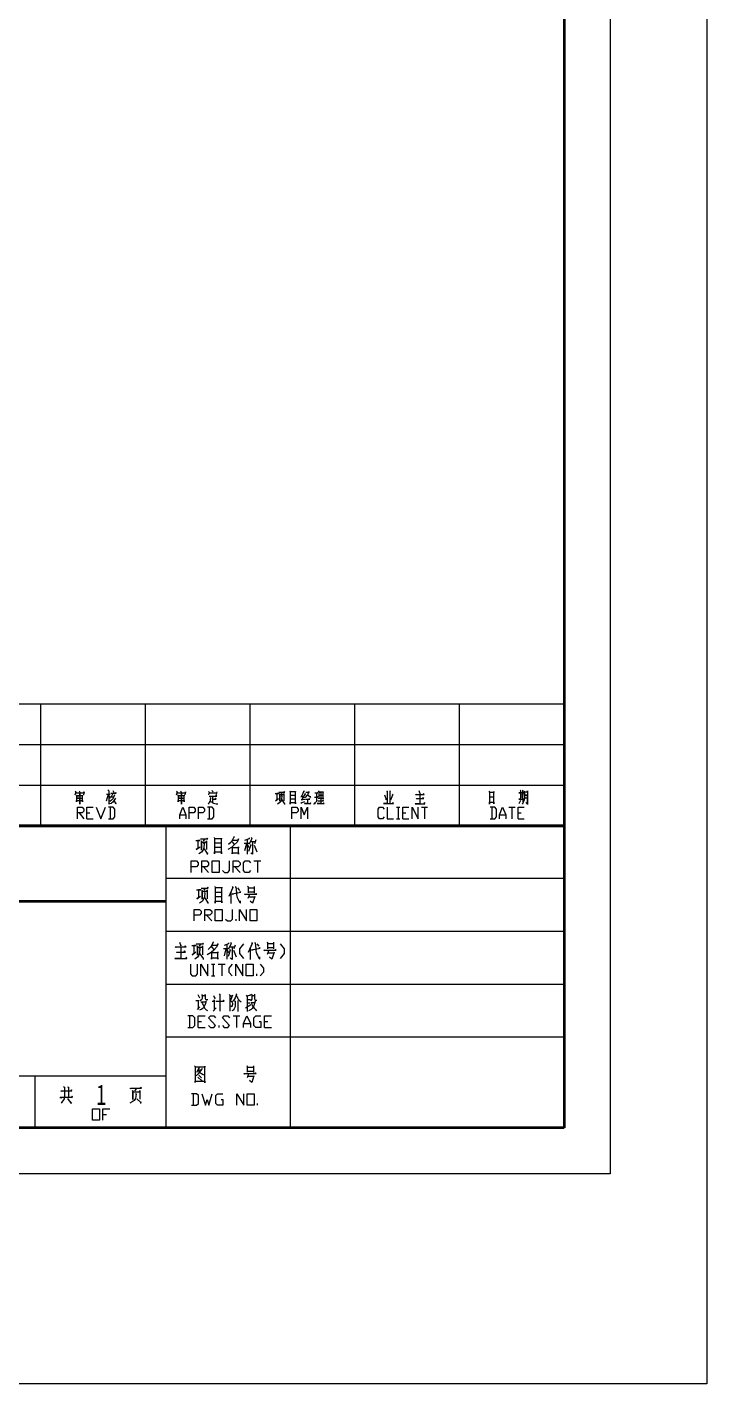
# Model space of a CAD drawing. Header units: inches. Extents: x 46040 to 48278, y -91226 to -88002.
# Drawn here: x 47738 to 48278, y -91226 to -90148 of the extents above; entities that cross this region are included whole.
import ezdxf
from ezdxf.enums import TextEntityAlignment as Align

# ---------------------------------------------------------------- set-up
doc = ezdxf.new("R2010")
doc.units = ezdxf.units.IN
doc.layers.add('图层 1', color=7, linetype='Continuous')
doc.layers.add('轮廓线', color=7, linetype='Continuous')
doc.styles.add('HUALUFST', font='', dxfattribs={"width": 0.7})
doc.styles.get('HUALUFST').set_extended_font_data('宋体')

msp = doc.modelspace()

# ---------------------------------------------------------------- linework, layer by layer
at = {"color": 4, "lineweight": 13}
for p, q in [((47332.793, -90685.539), (48164.316, -90685.539)), ((47748.554, -90782.55), (47748.554, -90685.539)), ((47831.707, -90782.55), (47831.707, -90685.539)), ((47914.859, -90782.55), (47914.859, -90685.539)), ((47998.011, -90782.55), (47998.011, -90685.539)), ((48081.163, -90782.55), (48081.163, -90685.539)), ((47332.793, -90717.876), (48164.316, -90717.876)), ((47332.793, -90750.213), (48164.316, -90750.213)), ((47848.118, -91022.767), (47848.118, -90782.55)), ((47946.463, -90782.55), (47946.463, -91022.767)), ((48164.316, -90824.588), (47848.118, -90824.588)), ((48164.316, -90866.626), (47848.118, -90866.626)), ((48164.316, -90908.664), (47848.118, -90908.664)), ((48164.316, -90950.702), (47848.118, -90950.702)), ((47848.118, -90981.759), (47332.793, -90981.759)), ((47743.806, -91022.767), (47743.806, -90981.759)), ((47332.793, -91022.767), (48164.316, -91022.767))]:
    msp.add_line(p, q, dxfattribs=at)
at = {"color": 2, "linetype": 'Continuous', "lineweight": 13}
msp.add_line((47332.793, -90685.539), (48164.316, -90685.539), dxfattribs=at)
at = {"color": 4, "lineweight": 13}
for points in [[(47775.705, -90755.021), (47776.161, -90755.644), (47775.414, -90758.218)], [(47775.871, -90756.35), (47782.431, -90756.35), (47782.721, -90755.519), (47782.223, -90757.886)], [(47776.452, -90758.011), (47776.826, -90758.592), (47776.826, -90763.574), (47776.826, -90762.495), (47781.642, -90762.495), (47781.642, -90763.45), (47781.642, -90758.094), (47781.642, -90758.716), (47776.909, -90758.716), (47779.483, -90758.716), (47779.483, -90757.18), (47779.483, -90765.443), (47779.483, -90760.502), (47777.116, -90760.502), (47781.642, -90760.502)], [(47778.819, -90754.689), (47779.4, -90755.852)], [(47779.109, -90756.931), (47779.566, -90757.18)], [(47801.904, -90757.637), (47800.326, -90762.868)], [(47800.7, -90757.512), (47803.44, -90757.512)], [(47801.738, -90754.066), (47802.319, -90754.689), (47802.319, -90765.318)], [(47802.402, -90758.467), (47803.523, -90760.709)], [(47807.052, -90758.011), (47805.973, -90760.585), (47805.35, -90761.54), (47804.561, -90762.246), (47803.149, -90763.201)], [(47807.717, -90760.502), (47806.18, -90763.076), (47805.599, -90763.699), (47804.935, -90764.28), (47804.27, -90764.737), (47803.149, -90765.111)], [(47803.606, -90759.547), (47806.388, -90759.547)], [(47804.021, -90756.557), (47808.256, -90756.557), (47807.883, -90755.976), (47807.592, -90756.682)], [(47805.599, -90756.931), (47804.27, -90759.671)], [(47805.516, -90754.44), (47806.471, -90756.225)], [(47806.637, -90762.868), (47807.966, -90765.111), (47808.173, -90764.861), (47807.509, -90764.28)], [(47856.337, -90755.021), (47856.835, -90755.644), (47856.046, -90758.218)], [(47856.544, -90756.35), (47863.063, -90756.35), (47863.354, -90755.519), (47862.897, -90757.886)], [(47857.084, -90758.011), (47857.499, -90758.592), (47857.499, -90763.574), (47857.499, -90762.495), (47862.316, -90762.495), (47862.316, -90763.45), (47862.316, -90758.094), (47862.316, -90758.716), (47857.582, -90758.716), (47860.115, -90758.716), (47860.115, -90757.18), (47860.115, -90765.443), (47860.115, -90760.502), (47857.748, -90760.502), (47862.316, -90760.502)], [(47859.451, -90754.689), (47860.032, -90755.852)], [(47859.741, -90756.931), (47860.24, -90757.18)], [(47882.661, -90760.128), (47883.159, -90760.253), (47883.159, -90761.083), (47883.034, -90761.913), (47882.868, -90762.619), (47882.578, -90763.325), (47882.204, -90764.031), (47881.913, -90764.612), (47881.332, -90765.318)], [(47881.706, -90755.27), (47882.287, -90755.852), (47881.706, -90757.886)], [(47882.121, -90756.35), (47888.058, -90756.35)], [(47882.287, -90758.924), (47888.266, -90758.924), (47887.768, -90758.218), (47887.311, -90758.924)], [(47882.868, -90762.868), (47883.325, -90763.201), (47883.906, -90763.574), (47884.654, -90764.031), (47885.692, -90764.612), (47886.646, -90764.737), (47887.601, -90764.986), (47888.93, -90765.235)], [(47884.28, -90754.564), (47885.235, -90755.644)], [(47884.861, -90759.049), (47884.861, -90764.031)], [(47885.027, -90761.415), (47887.601, -90761.415), (47887.228, -90760.709), (47886.73, -90761.415)], [(47888.266, -90755.519), (47887.684, -90757.637)], [(47934.685, -90756.806), (47937.426, -90756.806), (47936.014, -90756.806), (47936.014, -90761.789), (47934.976, -90762.619), (47937.343, -90760.834)], [(47939.419, -90758.592), (47940.291, -90758.924), (47939.917, -90758.716), (47939.709, -90761.415), (47939.253, -90762.868), (47938.381, -90764.156), (47936.595, -90765.318)], [(47937.633, -90755.727), (47942.159, -90755.727), (47941.785, -90755.27), (47941.495, -90755.727)], [(47937.841, -90756.931), (47938.298, -90757.263), (47938.298, -90762.868), (47938.298, -90757.761), (47941.495, -90757.761), (47941.495, -90756.931), (47941.495, -90762.619)], [(47940.208, -90755.852), (47939.419, -90757.18)], [(47939.917, -90762.038), (47941.91, -90765.111), (47941.993, -90764.737), (47941.91, -90765.692)], [(47946.352, -90754.813), (47946.519, -90755.644), (47946.519, -90765.318), (47946.519, -90764.031), (47950.878, -90764.031), (47950.878, -90765.235), (47950.878, -90755.27), (47950.878, -90755.644), (47946.519, -90755.644), (47946.519, -90758.343), (47950.961, -90758.343)], [(47946.519, -90758.343), (47946.519, -90761.083), (47950.961, -90761.083)], [(47957.148, -90754.689), (47957.604, -90755.644), (47957.438, -90755.146), (47955.528, -90759.298), (47954.947, -90759.547), (47957.521, -90758.924), (47958.476, -90757.263), (47958.352, -90756.806), (47958.559, -90757.637), (47958.476, -90757.263), (47955.902, -90761.789), (47955.321, -90761.913), (47958.103, -90761.415)], [(47958.85, -90755.852), (47961.383, -90755.852), (47961.383, -90755.27), (47961.3, -90755.852), (47960.926, -90756.557), (47960.635, -90757.388), (47960.179, -90758.094), (47959.597, -90758.841), (47959.016, -90759.547), (47958.476, -90760.004), (47957.688, -90760.377)], [(47960.345, -90761.291), (47960.345, -90764.737), (47957.812, -90764.737), (47963.002, -90764.737), (47962.628, -90764.28), (47962.421, -90764.737)], [(47959.016, -90761.291), (47958.933, -90761.664), (47958.726, -90761.291), (47962.255, -90761.291), (47961.964, -90760.834), (47961.756, -90761.208)], [(47960.552, -90757.886), (47962.711, -90759.879), (47962.836, -90759.547), (47962.047, -90759.173)], [(47966.324, -90764.405), (47965.659, -90765.318), (47965.369, -90764.986), (47968.317, -90762.37)], [(47965.95, -90759.879), (47968.607, -90759.879), (47968.317, -90759.298), (47968.109, -90759.754)], [(47966.033, -90756.474), (47968.607, -90756.474), (47968.317, -90756.101), (47968.109, -90756.557)], [(47967.362, -90756.557), (47967.362, -90763.325)], [(47968.856, -90754.897), (47969.272, -90755.519), (47969.272, -90761.083), (47969.272, -90760.585), (47972.676, -90760.585), (47972.676, -90761.083), (47972.676, -90755.519), (47972.676, -90755.852), (47969.272, -90755.852), (47970.849, -90755.852), (47970.849, -90764.861), (47967.943, -90764.861), (47973.631, -90764.861), (47973.216, -90764.612), (47973.133, -90764.529), (47972.676, -90764.986)], [(47968.856, -90762.744), (47973.133, -90762.744), (47972.842, -90762.038), (47972.552, -90762.619)], [(47969.272, -90758.343), (47972.552, -90758.343)], [(48023.165, -90755.021), (48023.912, -90755.395), (48023.539, -90755.27), (48023.539, -90764.737), (48020.798, -90764.737), (48028.562, -90764.737), (48028.106, -90764.031), (48027.732, -90764.612)], [(48021.546, -90757.886), (48022.708, -90761.54), (48022.791, -90761.291), (48022.501, -90762.246)], [(48025.739, -90754.897), (48026.113, -90755.395), (48025.822, -90755.146), (48025.822, -90764.529)], [(48027.524, -90757.512), (48028.106, -90758.343), (48027.898, -90758.094), (48026.196, -90762.246)], [(48049.572, -90757.761), (48049.572, -90764.986), (48045.918, -90764.986), (48053.558, -90764.986), (48053.184, -90764.156), (48052.893, -90764.737)], [(48046.956, -90757.637), (48046.458, -90758.011), (48046.167, -90757.637), (48053.101, -90757.637), (48052.52, -90756.931), (48052.354, -90757.388)], [(48047.413, -90760.958), (48047.039, -90761.291), (48046.831, -90760.958), (48052.603, -90760.958), (48052.063, -90760.253), (48051.689, -90760.709)], [(48048.824, -90754.564), (48049.572, -90756.931), (48049.696, -90756.557), (48049.489, -90757.056)], [(48104.461, -90755.146), (48104.835, -90755.852), (48104.835, -90765.318), (48104.835, -90763.782), (48108.447, -90763.782), (48108.447, -90765.235), (48108.447, -90755.395), (48108.447, -90755.976), (48104.918, -90755.976), (48104.918, -90759.671), (48108.53, -90759.671)], [(48129.373, -90754.315), (48129.913, -90754.897), (48129.54, -90754.564), (48129.54, -90761.415), (48128.128, -90761.415), (48132.487, -90761.415), (48131.366, -90761.415), (48131.366, -90754.564), (48131.366, -90756.35), (48128.211, -90756.35), (48132.28, -90756.35), (48131.366, -90756.35), (48131.366, -90758.218), (48129.456, -90758.218)], [(48129.664, -90762.37), (48128.335, -90765.235)], [(48129.373, -90759.671), (48131.366, -90759.671)], [(48132.57, -90754.813), (48132.778, -90755.395), (48132.778, -90760.709), (48132.487, -90761.913), (48131.823, -90763.325), (48131.366, -90764.529), (48130.785, -90765.318)], [(48130.993, -90762.246), (48131.532, -90763.699)], [(48131.242, -90754.315), (48131.74, -90754.897)], [(48132.778, -90755.519), (48135.145, -90755.519), (48135.145, -90754.897), (48135.145, -90765.567), (48135.145, -90758.094), (48132.944, -90758.094), (48135.062, -90758.094), (48135.062, -90760.709), (48132.944, -90760.709)], [(47777.614, -90776.985), (47777.614, -90767.768), (47781.31, -90767.768), (47782.555, -90769.304), (47782.555, -90770.84), (47781.31, -90772.377), (47777.614, -90772.377)], [(47778.86, -90772.377), (47782.555, -90776.985)], [(47785.005, -90776.985), (47785.005, -90767.768), (47789.904, -90767.768)], [(47785.005, -90772.377), (47787.455, -90772.377)], [(47792.396, -90767.768), (47796.091, -90776.985), (47799.786, -90767.768)], [(47802.236, -90776.985), (47805.931, -90776.985), (47807.177, -90775.449), (47807.177, -90769.304), (47805.931, -90767.768), (47802.236, -90767.768)], [(47803.482, -90767.768), (47803.482, -90776.985)], [(47858.828, -90776.985), (47858.828, -90773.913), (47861.278, -90767.768), (47863.727, -90773.913), (47863.727, -90776.985)], [(47866.177, -90776.985), (47866.177, -90767.768), (47869.872, -90767.768), (47871.118, -90769.304), (47871.118, -90770.84), (47869.872, -90772.377), (47866.177, -90772.377)], [(47873.568, -90776.985), (47873.568, -90767.768), (47877.263, -90767.768), (47878.509, -90769.304), (47878.509, -90770.84), (47877.263, -90772.377), (47873.568, -90772.377)], [(47880.958, -90776.985), (47884.654, -90776.985), (47885.899, -90775.449), (47885.899, -90769.304), (47884.654, -90767.768), (47880.958, -90767.768)], [(47882.204, -90767.768), (47882.204, -90776.985)], [(47947.93, -90776.985), (47947.93, -90767.768), (47951.626, -90767.768), (47952.83, -90769.304), (47952.83, -90770.84), (47951.626, -90772.377), (47947.93, -90772.377)], [(47954.947, -90764.031), (47955.445, -90764.861), (47955.238, -90764.405), (47958.269, -90763.201)], [(47955.321, -90776.985), (47955.321, -90767.768), (47957.771, -90773.913), (47960.22, -90767.768), (47960.22, -90776.985)], [(47958.352, -90764.861), (47958.186, -90765.235), (47957.812, -90764.737)], [(48021.255, -90775.449), (48020.009, -90776.985), (48017.56, -90776.985), (48016.314, -90775.449), (48016.314, -90769.304), (48017.56, -90767.768), (48020.009, -90767.768), (48021.255, -90769.304)], [(48023.705, -90767.768), (48023.705, -90776.985), (48028.645, -90776.985)], [(48031.095, -90767.768), (48033.545, -90767.768)], [(48032.341, -90767.768), (48032.341, -90776.985)], [(48036.036, -90776.985), (48036.036, -90767.768), (48040.935, -90767.768)], [(48036.036, -90772.377), (48038.486, -90772.377)], [(48043.427, -90776.985), (48043.427, -90767.768), (48048.326, -90776.985), (48048.326, -90767.768)], [(48045.918, -90764.737), (48046.167, -90765.235), (48046.541, -90764.737)], [(48050.776, -90767.768), (48055.717, -90767.768)], [(48053.267, -90767.768), (48053.267, -90776.985)], [(48105.499, -90776.985), (48109.195, -90776.985), (48110.399, -90775.449), (48110.399, -90769.304), (48109.195, -90767.768), (48105.499, -90767.768)], [(48106.703, -90767.768), (48106.703, -90776.985)], [(48112.848, -90776.985), (48112.848, -90773.913), (48115.34, -90767.768), (48117.789, -90773.913), (48117.789, -90776.985)], [(48120.239, -90767.768), (48125.18, -90767.768)], [(48122.73, -90767.768), (48122.73, -90776.985)], [(48127.63, -90776.985), (48127.63, -90767.768), (48132.57, -90767.768)], [(48127.63, -90772.377), (48130.079, -90772.377)], [(48133.899, -90764.156), (48135.145, -90765.318)], [(47785.005, -90776.985), (47789.904, -90776.985)], [(47858.828, -90773.913), (47863.727, -90773.913)], [(48031.095, -90776.985), (48033.545, -90776.985)], [(48036.036, -90776.985), (48040.935, -90776.985)], [(48112.848, -90773.913), (48117.789, -90773.913)], [(48127.63, -90776.985), (48132.57, -90776.985)], [(47871.594, -90794.273), (47875.04, -90794.273), (47873.255, -90794.273), (47873.255, -90800.501), (47871.968, -90801.539), (47874.916, -90799.339)], [(47875.289, -90792.945), (47880.978, -90792.945), (47880.479, -90792.363), (47880.147, -90792.945)], [(47875.497, -90794.439), (47876.12, -90794.896), (47876.12, -90801.83), (47876.12, -90795.478), (47880.147, -90795.478), (47880.147, -90794.439), (47880.147, -90801.539)], [(47878.486, -90793.111), (47877.531, -90794.73)], [(47886.168, -90791.782), (47886.417, -90792.82), (47886.417, -90804.944), (47886.417, -90803.325), (47891.856, -90803.325), (47891.856, -90804.82), (47891.856, -90792.363), (47891.856, -90792.82), (47886.417, -90792.82), (47886.417, -90796.225), (47891.98, -90796.225)], [(47900.949, -90793.983), (47904.976, -90793.983), (47905.557, -90792.945), (47904.395, -90795.644), (47902.153, -90797.844), (47899.994, -90799.754), (47896.921, -90801.539)], [(47901.572, -90791.201), (47902.028, -90791.907), (47901.779, -90791.616), (47900.741, -90793.858), (47899.537, -90795.478), (47897.627, -90797.554)], [(47900.492, -90795.311), (47902.153, -90797.554)], [(47913.986, -90792.073), (47913.986, -90792.82), (47910.291, -90794.149)], [(47912.45, -90793.401), (47912.45, -90805.11)], [(47915.522, -90791.492), (47915.979, -90792.654), (47913.986, -90797.097)], [(47914.692, -90795.187), (47918.844, -90795.187)], [(47916.685, -90795.187), (47916.685, -90805.235), (47915.149, -90804.363)], [(47919.176, -90793.858), (47918.221, -90796.806)], [(47877.531, -90796.516), (47878.611, -90796.972), (47878.113, -90796.682), (47877.864, -90800.086), (47877.282, -90801.83), (47876.203, -90803.491), (47873.961, -90804.944)], [(47878.113, -90800.792), (47880.604, -90804.653), (47880.728, -90804.197), (47880.604, -90805.401)], [(47886.417, -90796.225), (47886.417, -90799.63), (47891.98, -90799.63)], [(47900.118, -90799.339), (47900.367, -90799.63), (47900.367, -90804.944), (47900.367, -90804.072), (47905.35, -90804.072), (47905.35, -90805.11), (47905.35, -90799.173), (47905.35, -90800.086), (47900.617, -90800.086)], [(47909.959, -90796.516), (47913.986, -90796.516)], [(47911.744, -90796.806), (47910.291, -90802.453)], [(47912.657, -90797.554), (47913.737, -90799.754)], [(47915.149, -90797.844), (47913.488, -90803.034)], [(47914.816, -90797.554), (47915.522, -90798.592)], [(47917.889, -90798.01), (47920.007, -90803.159)], [(47867.893, -90819.712), (47867.893, -90810.483), (47872.072, -90810.483), (47873.456, -90812.021), (47873.456, -90813.559), (47872.072, -90815.098), (47867.893, -90815.098)], [(47876.225, -90819.712), (47876.225, -90810.483), (47880.377, -90810.483), (47881.762, -90812.021), (47881.762, -90813.559), (47880.377, -90815.098), (47876.225, -90815.098)], [(47877.609, -90815.098), (47881.762, -90819.712)], [(47892.836, -90818.174), (47894.22, -90819.712), (47896.989, -90819.712), (47898.373, -90818.174), (47898.373, -90810.483)], [(47901.142, -90819.712), (47901.142, -90810.483), (47905.295, -90810.483), (47906.679, -90812.021), (47906.679, -90813.559), (47905.295, -90815.098), (47901.142, -90815.098)], [(47902.526, -90815.098), (47906.679, -90819.712)], [(47914.985, -90818.174), (47913.6, -90819.712), (47910.832, -90819.712), (47909.447, -90818.174), (47909.447, -90812.021), (47910.832, -90810.483), (47913.6, -90810.483), (47914.985, -90812.021)], [(47917.753, -90810.483), (47923.29, -90810.483)], [(47920.522, -90810.483), (47920.522, -90819.712)], [(47872.092, -90833.401), (47875.538, -90833.401), (47873.753, -90833.401), (47873.753, -90839.629), (47872.466, -90840.667), (47875.414, -90838.425)], [(47878.03, -90835.643), (47879.109, -90836.058), (47878.611, -90835.767), (47878.403, -90839.172), (47877.78, -90840.957), (47876.742, -90842.577), (47874.459, -90844.071)], [(47875.788, -90832.072), (47881.476, -90832.072), (47880.978, -90831.491), (47880.645, -90832.072)], [(47876.037, -90833.567), (47876.618, -90833.982), (47876.618, -90840.957), (47876.618, -90834.605), (47880.645, -90834.605), (47880.645, -90833.567), (47880.645, -90840.667)], [(47878.985, -90832.197), (47878.03, -90833.857)], [(47886.666, -90830.868), (47886.915, -90831.906), (47886.915, -90844.071), (47886.915, -90842.452), (47892.354, -90842.452), (47892.354, -90843.905), (47892.354, -90831.491), (47892.354, -90831.906), (47886.915, -90831.906), (47886.915, -90835.311), (47892.479, -90835.311)], [(47886.915, -90835.311), (47886.915, -90838.715), (47892.479, -90838.715)], [(47900.534, -90830.868), (47900.866, -90831.615), (47897.793, -90838.881)], [(47899.454, -90834.729), (47899.454, -90844.362)], [(47901.447, -90836.639), (47901.115, -90837.262), (47900.534, -90836.805), (47907.26, -90835.477), (47906.803, -90834.895), (47906.305, -90835.767)], [(47902.9, -90831.034), (47903.481, -90831.2), (47903.814, -90835.933), (47903.814, -90836.805), (47903.938, -90837.553), (47904.187, -90838.591), (47904.436, -90839.463), (47904.769, -90840.21), (47905.267, -90841.082), (47905.599, -90841.829), (47906.097, -90842.867), (47906.554, -90843.615), (47907.135, -90844.196), (47907.135, -90842.286)], [(47904.769, -90831.906), (47906.18, -90833.982)], [(47911.163, -90837.096), (47910.914, -90837.553), (47910.332, -90836.971), (47920.173, -90836.971), (47919.55, -90836.515), (47918.969, -90837.096)], [(47912.574, -90830.577), (47913.073, -90831.034), (47913.073, -90835.933)], [(47912.948, -90831.781), (47917.806, -90831.781)], [(47912.948, -90835.02), (47917.806, -90835.02)], [(47914.111, -90837.096), (47912.948, -90840.376)], [(47917.931, -90830.743), (47917.931, -90836.058)], [(47870.328, -90858.267), (47870.328, -90849.038), (47874.481, -90849.038), (47875.866, -90850.576), (47875.866, -90852.114), (47874.481, -90853.653), (47870.328, -90853.653)], [(47878.611, -90839.919), (47881.102, -90843.781), (47881.227, -90843.324), (47881.102, -90844.487)], [(47878.634, -90858.267), (47878.634, -90849.038), (47882.787, -90849.038), (47884.171, -90850.576), (47884.171, -90852.114), (47882.787, -90853.653), (47878.634, -90853.653)], [(47895.246, -90856.729), (47896.63, -90858.267), (47899.399, -90858.267), (47900.783, -90856.729), (47900.783, -90849.038)], [(47906.32, -90858.267), (47906.32, -90849.038), (47911.857, -90858.267), (47911.857, -90849.038)], [(47913.28, -90839.172), (47917.931, -90839.172)], [(47918.387, -90838.715), (47916.602, -90844.196), (47914.816, -90842.577)], [(47880.019, -90853.653), (47884.171, -90858.267)], [(47903.551, -90858.267), (47903.551, -90856.729)], [(47859.549, -90879.032), (47859.549, -90888.042), (47854.899, -90888.042), (47864.49, -90888.042), (47864.033, -90887.004), (47863.66, -90887.751)], [(47856.227, -90878.866), (47855.646, -90879.323), (47855.273, -90878.866), (47863.909, -90878.866), (47863.203, -90877.994), (47862.954, -90878.575)], [(47858.594, -90875.005), (47859.549, -90877.994), (47859.632, -90877.537), (47859.425, -90878.119)], [(47868.31, -90877.828), (47871.715, -90877.828), (47869.929, -90877.828), (47869.929, -90884.056), (47868.642, -90885.094), (47871.59, -90882.852)], [(47874.206, -90880.028), (47875.285, -90880.485), (47874.787, -90880.195), (47874.579, -90883.599), (47873.957, -90885.385), (47872.919, -90887.004), (47870.677, -90888.499)], [(47871.964, -90876.499), (47877.652, -90876.499), (47877.154, -90875.918), (47876.822, -90876.499)], [(47872.213, -90877.994), (47872.794, -90878.409), (47872.794, -90885.385), (47872.794, -90879.032), (47876.822, -90879.032), (47876.822, -90877.994), (47876.822, -90885.094)], [(47875.161, -90876.624), (47874.206, -90878.285)], [(47884.627, -90877.537), (47888.655, -90877.537), (47889.236, -90876.499), (47888.073, -90879.157), (47885.79, -90881.399), (47883.672, -90883.309), (47880.6, -90885.094)], [(47885.209, -90874.714), (47885.707, -90875.461), (47885.458, -90875.171), (47884.378, -90877.371), (47883.216, -90879.032), (47881.306, -90881.066)], [(47884.129, -90878.866), (47885.79, -90881.066)], [(47893.637, -90880.028), (47897.623, -90880.028)], [(47897.623, -90875.627), (47897.623, -90876.333), (47893.969, -90877.662)], [(47895.381, -90880.361), (47893.969, -90885.966)], [(47896.087, -90876.956), (47896.087, -90888.623)], [(47896.336, -90881.066), (47897.416, -90883.309)], [(47898.827, -90881.399), (47897.166, -90886.547)], [(47899.159, -90875.005), (47899.658, -90876.209), (47897.623, -90880.651)], [(47898.37, -90878.7), (47902.481, -90878.7)], [(47898.454, -90881.066), (47899.159, -90882.104)], [(47900.363, -90878.7), (47900.363, -90888.789), (47898.827, -90887.876)], [(47901.568, -90881.523), (47903.685, -90886.713)], [(47902.855, -90877.371), (47901.9, -90880.361)], [(47909.456, -90876.499), (47906.384, -90880.361), (47906.384, -90884.18), (47909.456, -90888.042)], [(47915.85, -90875.295), (47916.224, -90876.043), (47913.152, -90883.309)], [(47914.812, -90879.157), (47914.812, -90888.789)], [(47916.805, -90881.066), (47916.473, -90881.689), (47915.85, -90881.233), (47922.618, -90879.904), (47922.12, -90879.323), (47921.663, -90880.195)], [(47918.217, -90875.461), (47918.84, -90875.627), (47919.172, -90880.361), (47919.172, -90881.233), (47919.297, -90881.98), (47919.546, -90883.018), (47919.753, -90883.89), (47920.127, -90884.637), (47920.584, -90885.509), (47920.957, -90886.256), (47921.414, -90887.294), (47921.912, -90888.042), (47922.494, -90888.623), (47922.494, -90886.713)], [(47920.127, -90876.333), (47921.539, -90878.409)], [(47926.521, -90881.523), (47926.272, -90881.98), (47925.691, -90881.399), (47935.531, -90881.399), (47934.908, -90880.942), (47934.327, -90881.523)], [(47927.933, -90875.005), (47928.431, -90875.461), (47928.431, -90880.361)], [(47928.307, -90876.209), (47933.164, -90876.209)], [(47928.307, -90879.447), (47933.164, -90879.447)], [(47929.469, -90881.523), (47928.307, -90884.803)], [(47933.247, -90875.171), (47933.247, -90880.485)], [(47938.604, -90876.499), (47941.676, -90880.361), (47941.676, -90884.18), (47938.604, -90888.042)], [(47854.899, -90887.751), (47855.273, -90888.332), (47855.729, -90887.751)], [(47856.809, -90883.018), (47856.352, -90883.433), (47856.103, -90883.018), (47863.327, -90883.018), (47862.622, -90882.104), (47862.123, -90882.727)], [(47874.787, -90884.347), (47877.278, -90888.208), (47877.403, -90887.751), (47877.278, -90888.914)], [(47883.797, -90882.852), (47884.046, -90883.142), (47884.046, -90888.499), (47884.046, -90887.585), (47888.987, -90887.585), (47888.987, -90888.623), (47888.987, -90882.727), (47888.987, -90883.599), (47884.254, -90883.599)], [(47928.639, -90883.599), (47933.247, -90883.599)], [(47933.746, -90883.142), (47931.96, -90888.623), (47930.175, -90887.004)], [(47867.294, -90892.695), (47867.294, -90900.385), (47868.678, -90901.923), (47871.446, -90901.923), (47872.831, -90900.385), (47872.831, -90892.695)], [(47875.599, -90901.923), (47875.599, -90892.695), (47881.136, -90901.923), (47881.136, -90892.695)], [(47883.905, -90892.695), (47886.674, -90892.695)], [(47883.905, -90901.923), (47886.674, -90901.923)], [(47885.289, -90892.695), (47885.289, -90901.923)], [(47889.442, -90892.695), (47894.979, -90892.695)], [(47892.211, -90892.695), (47892.211, -90901.923)], [(47900.516, -90892.695), (47897.748, -90895.771), (47897.748, -90898.847), (47900.516, -90901.923)], [(47903.285, -90901.923), (47903.285, -90892.695), (47908.822, -90901.923), (47908.822, -90892.695)], [(47919.922, -90901.923), (47919.922, -90900.385)], [(47922.691, -90892.695), (47925.459, -90895.771), (47925.459, -90898.847), (47922.691, -90901.923)], [(47871.503, -90921.512), (47873.538, -90921.512), (47873.538, -90921.097), (47873.538, -90927.74), (47872.832, -90928.654), (47874.825, -90926.578)], [(47873.04, -90916.654), (47874.576, -90919.312)], [(47875.655, -90922.426), (47879.558, -90922.426), (47879.807, -90921.844), (47879.185, -90923.754), (47878.479, -90925.83), (47877.565, -90927.325), (47876.361, -90928.363), (47874.576, -90929.235)], [(47876.112, -90916.654), (47876.486, -90917.402), (47876.61, -90918.73), (47876.486, -90919.893), (47875.988, -90920.931), (47874.825, -90921.844)], [(47876.361, -90923.007), (47876.818, -90923.92), (47877.316, -90925.083), (47878.147, -90926.702), (47878.852, -90927.906), (47879.807, -90928.778), (47880.97, -90929.36)], [(47876.61, -90917.402), (47879.102, -90917.402), (47879.102, -90916.654), (47879.102, -90919.768), (47879.309, -90920.35), (47879.807, -90920.64), (47881.095, -90920.64)], [(47884.541, -90921.969), (47886.201, -90921.969), (47886.201, -90920.931), (47886.201, -90929.069)], [(47885.703, -90917.402), (47886.783, -90919.768), (47887.032, -90919.312), (47886.285, -90918.855)], [(47887.489, -90921.969), (47894.007, -90921.969), (47893.634, -90921.222), (47893.301, -90921.969)], [(47890.104, -90916.198), (47891.018, -90917.236), (47890.686, -90916.654), (47890.686, -90929.982)], [(47898.035, -90916.779), (47898.491, -90917.236), (47898.491, -90929.982)], [(47898.242, -90917.817), (47900.609, -90917.817), (47900.609, -90917.236), (47899.197, -90921.388), (47900.152, -90922.426), (47900.609, -90923.588), (47900.734, -90924.792), (47900.277, -90926.578), (47899.322, -90926.121)], [(47902.27, -90921.678), (47903.1, -90922.26), (47902.768, -90922.135), (47902.768, -90925.83), (47902.519, -90927.159), (47902.062, -90928.197), (47901.315, -90929.069), (47900.152, -90929.816)], [(47903.225, -90916.198), (47903.806, -90916.488), (47903.225, -90917.983), (47902.768, -90919.312), (47902.062, -90920.64), (47901.315, -90921.678), (47900.609, -90922.26)], [(47903.474, -90917.111), (47904.055, -90917.983), (47904.761, -90919.312), (47905.342, -90920.35), (47906.546, -90921.678), (47907.709, -90922.426)], [(47905.01, -90921.512), (47905.01, -90930.107)], [(47910.906, -90927.325), (47915.307, -90924.792)], [(47914.809, -90916.364), (47915.058, -90917.111), (47912.442, -90917.983), (47911.736, -90917.111)], [(47912.442, -90917.817), (47912.442, -90930.273)], [(47912.442, -90920.64), (47915.058, -90920.64)], [(47912.567, -90923.298), (47914.809, -90923.298)], [(47918.629, -90922.135), (47918.255, -90923.754), (47918.006, -90924.792), (47917.549, -90925.83), (47916.968, -90926.993), (47916.262, -90927.74), (47915.432, -90928.654), (47914.601, -90929.235), (47913.522, -90929.816)], [(47915.556, -90916.364), (47916.138, -90917.236), (47916.138, -90917.983), (47916.138, -90919.146), (47916.013, -90920.35), (47915.639, -90921.222), (47915.183, -90921.969)], [(47915.556, -90923.007), (47918.38, -90923.007)], [(47915.764, -90923.588), (47916.013, -90924.626), (47916.47, -90925.664), (47917.176, -90926.578), (47917.798, -90927.616), (47918.629, -90928.363), (47919.791, -90929.692)], [(47916.345, -90917.402), (47918.255, -90917.402)], [(47918.255, -90916.488), (47918.255, -90920.184), (47918.38, -90920.806), (47918.836, -90921.222), (47919.916, -90921.222)], [(47865.131, -90942.862), (47869.284, -90942.862), (47870.669, -90941.299), (47870.669, -90935.146), (47869.284, -90933.608), (47865.131, -90933.608)], [(47866.516, -90933.608), (47866.516, -90942.862)], [(47873.437, -90942.862), (47873.437, -90933.608), (47878.974, -90933.608)], [(47881.743, -90941.299), (47883.127, -90942.862), (47885.896, -90942.862), (47887.28, -90941.299), (47881.743, -90935.146), (47883.127, -90933.608), (47885.896, -90933.608), (47887.28, -90935.146)], [(47885.371, -90929.982), (47887.613, -90927.325)], [(47892.817, -90941.299), (47894.202, -90942.862), (47896.97, -90942.862), (47898.354, -90941.299), (47892.817, -90935.146), (47894.202, -90933.608), (47896.97, -90933.608), (47898.354, -90935.146)], [(47901.123, -90933.608), (47906.66, -90933.608)], [(47903.892, -90933.608), (47903.892, -90942.862)], [(47909.429, -90942.862), (47909.429, -90939.76), (47912.197, -90933.608), (47914.966, -90939.76), (47914.966, -90942.862)], [(47921.887, -90938.222), (47923.272, -90938.222), (47923.272, -90942.862), (47919.119, -90942.862), (47917.734, -90941.299), (47917.734, -90935.146), (47919.119, -90933.608), (47923.272, -90933.608)], [(47926.04, -90942.862), (47926.04, -90933.608), (47931.603, -90933.608)], [(47873.437, -90938.222), (47876.206, -90938.222)], [(47873.437, -90942.862), (47878.974, -90942.862)], [(47890.049, -90942.862), (47890.049, -90941.299)], [(47909.429, -90939.76), (47914.966, -90939.76)], [(47926.04, -90938.222), (47928.809, -90938.222)], [(47926.04, -90942.862), (47931.603, -90942.862)], [(47870.427, -90973.459), (47871.133, -90974.082), (47871.133, -90986.662), (47871.133, -90985.749), (47878.814, -90985.749), (47878.814, -90986.953), (47878.814, -90973.625), (47878.814, -90974.497), (47871.133, -90974.497)], [(47873.624, -90976.573), (47875.991, -90976.573), (47876.697, -90975.535), (47875.659, -90977.32), (47874.33, -90978.815), (47873.251, -90980.144), (47871.715, -90981.306)], [(47873.624, -90975.12), (47874.206, -90975.701), (47873.998, -90975.41), (47872.213, -90978.649)], [(47873.375, -90977.196), (47874.579, -90978.524), (47876.116, -90979.562), (47877.403, -90980.434), (47878.607, -90980.891)], [(47911.989, -90973.168), (47912.446, -90973.625), (47912.446, -90978.524)], [(47912.321, -90974.372), (47917.179, -90974.372)], [(47912.321, -90977.611), (47917.179, -90977.611)], [(47917.304, -90973.334), (47917.304, -90978.649)], [(47873.168, -90982.344), (47875.991, -90985.043), (47876.24, -90984.586), (47875.742, -90985.334)], [(47873.998, -90980.725), (47875.867, -90982.676), (47875.991, -90982.344), (47875.659, -90983.092)], [(47910.536, -90979.687), (47910.328, -90980.144), (47909.705, -90979.562), (47919.546, -90979.562), (47918.964, -90979.106), (47918.383, -90979.687)], [(47913.525, -90979.687), (47912.321, -90982.967)], [(47912.695, -90981.763), (47917.304, -90981.763)], [(47917.76, -90981.306), (47916.017, -90986.787), (47914.231, -90985.168)], [(47764.737, -90998.395), (47764.239, -90999.018), (47763.907, -90998.395), (47773.498, -90998.395), (47773.249, -90997.524), (47772.792, -90998.271)], [(47764.945, -90993.538), (47764.737, -90993.953), (47764.363, -90993.372), (47773, -90993.372), (47772.792, -90992.624), (47772.418, -90993.372)], [(47766.979, -90999.018), (47766.979, -90999.6), (47764.612, -91003.004)], [(47766.398, -90989.967), (47767.104, -90990.424), (47767.104, -90998.105)], [(47769.595, -90990.133), (47770.301, -90990.424), (47770.301, -90998.395)], [(47769.595, -90999.434), (47772.418, -91003.295), (47772.792, -91002.838), (47771.588, -91001.966)], [(47823.7, -90995.448), (47824.53, -90996.029), (47824.281, -90995.738), (47824.032, -90997.69), (47823.7, -90999.434), (47822.496, -91000.928), (47820.959, -91002.132), (47819.216, -91003.004)], [(47820.254, -90991.296), (47819.797, -90991.752), (47819.548, -90991.296), (47828.433, -90991.296), (47828.059, -90990.714), (47827.478, -90991.171)], [(47820.835, -90993.081), (47821.582, -90993.372), (47821.582, -91000.181), (47821.582, -90994.119), (47827.021, -90994.119), (47827.021, -90993.081), (47827.021, -90999.89)], [(47824.53, -90991.462), (47822.869, -90993.372)], [(47824.655, -90999.6), (47827.852, -91002.714), (47827.852, -91002.132), (47827.603, -91003.295)], [(47868.063, -91004.796), (47872.215, -91004.796), (47873.6, -91003.258), (47873.6, -90997.106), (47872.215, -90995.568), (47868.063, -90995.568)], [(47869.447, -90995.568), (47869.447, -91004.796)], [(47876.368, -90995.568), (47879.137, -91004.796), (47880.521, -91000.182), (47881.905, -91004.796), (47884.674, -90995.568)], [(47891.595, -91000.182), (47892.98, -91000.182), (47892.98, -91004.796), (47888.827, -91004.796), (47887.443, -91003.258), (47887.443, -90997.106), (47888.827, -90995.568), (47892.98, -90995.568)], [(47904.08, -91004.796), (47904.08, -90995.568), (47909.617, -91004.796), (47909.617, -90995.568)], [(47797.72, -91016.742), (47797.72, -91007.488), (47803.257, -91007.488)], [(47920.691, -91004.796), (47920.691, -91003.258)], [(47797.72, -91012.102), (47800.489, -91012.102)]]:
    msp.add_lwpolyline(points, dxfattribs=at)
at = {"color": 4, "lineweight": 13, "const_width": 2.31}
for points in [[(47332.793, -90782.55), (48164.316, -90782.55)], [(47848.118, -90842.604), (47332.793, -90842.604)]]:
    msp.add_lwpolyline(points, dxfattribs=at)
at = {"color": 4, "lineweight": 13}
for points in [[(47884.53, -90819.712), (47884.53, -90810.483), (47890.067, -90810.483), (47890.067, -90819.712), (47884.53, -90819.712)], [(47886.94, -90858.267), (47886.94, -90849.038), (47892.477, -90849.038), (47892.477, -90858.267), (47886.94, -90858.267)], [(47914.626, -90858.267), (47914.626, -90849.038), (47920.163, -90849.038), (47920.163, -90858.267), (47914.626, -90858.267)], [(47911.591, -90901.923), (47911.591, -90892.695), (47917.128, -90892.695), (47917.128, -90901.923), (47911.591, -90901.923)], [(47912.385, -91004.796), (47912.385, -90995.568), (47917.923, -90995.568), (47917.923, -91004.796), (47912.385, -91004.796)], [(47789.414, -91016.742), (47789.414, -91007.488), (47794.952, -91007.488), (47794.952, -91016.742), (47789.414, -91016.742)]]:
    msp.add_lwpolyline(points, close=True, dxfattribs=at)
at = {"layer": '图层 1', "lineweight": 0}
msp.add_lwpolyline([(46039.835, -88001.65), (48277.593, -88001.65), (48277.593, -91226.291), (46039.835, -91226.291), (46039.835, -88001.65)], dxfattribs=at)
at = {"layer": '轮廓线', "lineweight": 18}
for points in [[(48200.796, -88003.568), (48200.796, -91059.248)], [(48200.796, -91059.248), (46042.235, -91059.248)]]:
    msp.add_lwpolyline(points, dxfattribs=at)
at = {"layer": '轮廓线', "lineweight": 35}
for points in [[(48164.316, -88039.568), (48164.316, -91022.767)], [(48164.316, -91022.767), (46132.954, -91022.767)]]:
    msp.add_lwpolyline(points, dxfattribs=at)

# ---------------------------------------------------------------- texts
at = {"color": 2, "linetype": 'Continuous', "lineweight": 13, "style": 'HUALUFST', "width": 0.7}
msp.add_text('1', height=16.166, dxfattribs=at).set_placement((47796.429, -90996.356), align=Align.MIDDLE)

doc.saveas('drawing.dxf')
